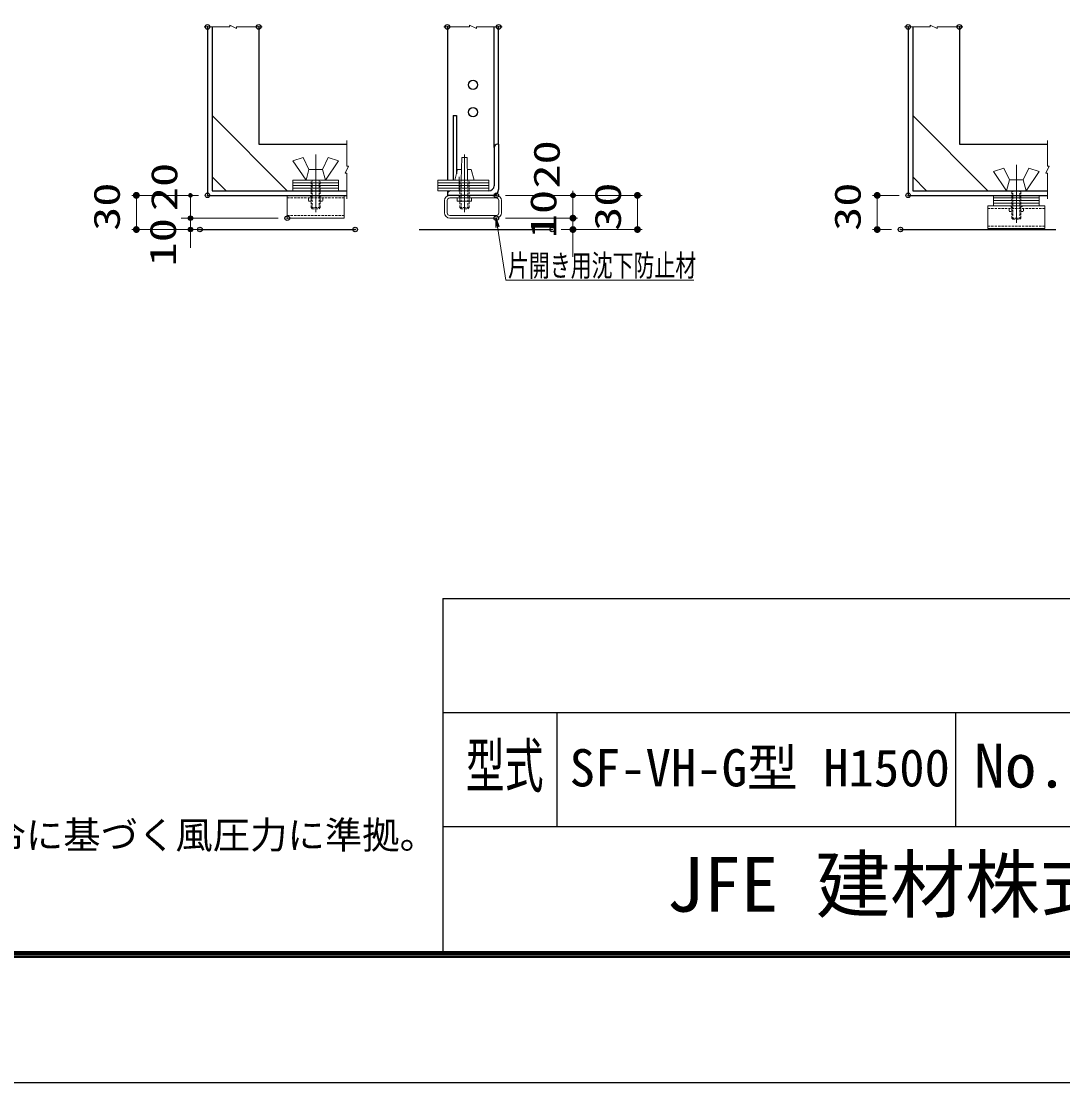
# Model space of a CAD drawing. Units: millimetres, scale not verified. Extents: x -5249 to 5251, y -3712 to 3712.
# Drawn here: x 1725 to 4011, y -3712 to -1383 of the extents above; entities that cross this region are included whole.
import ezdxf
from ezdxf.enums import TextEntityAlignment as Align

# ---------------------------------------------------------------- set-up
doc = ezdxf.new("R2010")
doc.units = ezdxf.units.MM
doc.header["$LTSCALE"] = 20
doc.header["$PDMODE"] = 32
doc.header["$PDSIZE"] = 10
for name, pattern in [('USER1', [0.375, 0.25, -0.125]), ('USER2', [50.8, 31.75, -6.35, 6.35, -6.35]), ('USER3', [1.125, 0.75, -0.125, 0.125, -0.125])]:
    doc.linetypes.add(name, pattern=pattern)
for name, color, linetype, lineweight in [('0-0_D-TTL', 7, 'Continuous', 25), ('0-2_D-STR1', 1, 'Continuous', 25), ('0-4_0', 7, 'Continuous', 25), ('0-5_D-STR-DIM', 7, 'Continuous', 13), ('0-7_D-STR-TXT', 7, 'Continuous', 13), ('0-9_D-BMK', 2, 'Continuous', 13), ('0-A_D-BGD', 7, 'Continuous', 25), ('0-B_D-STR3', 3, 'Continuous', 13)]:
    doc.layers.add(name, color=color, linetype=linetype, lineweight=lineweight)
doc.layers.add('0-1_D-TTL-TXT', color=7, linetype='Continuous')
doc.layers.add('0-6_Defpoints', color=7, linetype='Continuous')
doc.styles.add('ＭＳ ゴシック', font='')
doc.styles.get('ＭＳ ゴシック').set_extended_font_data('MS Gothic')

# ---------------------------------------------------------------- blocks, each defined once
blk = doc.blocks.new('_DotSmall')
at = {"layer": '0-4_0'}
for points in [[(0, 0), (-2.5, 0), (-2.48, 0.313)], [(0, 0), (-2.48, -0.313), (-2.5, 0)], [(0, 0), (-2.48, 0.313), (-2.421, 0.622)], [(0, 0), (-2.421, -0.622), (-2.48, -0.313)], [(0, 0), (-2.421, 0.622), (-2.324, 0.92)], [(0, 0), (-2.324, -0.92), (-2.421, -0.622)], [(0, 0), (-2.324, 0.92), (-2.191, 1.204)], [(0, 0), (-2.191, -1.204), (-2.324, -0.92)], [(0, 0), (-2.191, 1.204), (-2.023, 1.469)], [(0, 0), (-2.023, -1.469), (-2.191, -1.204)], [(0, 0), (-2.023, 1.469), (-1.822, 1.711)], [(0, 0), (-1.822, -1.711), (-2.023, -1.469)], [(0, 0), (-1.822, 1.711), (-1.594, 1.926)], [(0, 0), (-1.594, -1.926), (-1.822, -1.711)], [(0, 0), (-1.594, 1.926), (-1.34, 2.111)], [(0, 0), (-1.34, -2.111), (-1.594, -1.926)], [(0, 0), (-1.34, 2.111), (-1.064, 2.262)], [(0, 0), (-1.064, -2.262), (-1.34, -2.111)], [(0, 0), (-1.064, 2.262), (-0.773, 2.378)], [(0, 0), (-0.773, -2.378), (-1.064, -2.262)], [(0, 0), (-0.773, 2.378), (-0.468, 2.456)], [(0, 0), (-0.468, -2.456), (-0.773, -2.378)], [(0, 0), (-0.468, 2.456), (-0.157, 2.495)], [(0, 0), (-0.157, -2.495), (-0.468, -2.456)], [(0, 0), (-0.157, 2.495), (0.157, 2.495)], [(0, 0), (0.157, -2.495), (-0.157, -2.495)], [(0, 0), (0.157, 2.495), (0.468, 2.456)], [(0, 0), (0.468, 2.456), (0.773, 2.378)], [(0, 0), (0.773, 2.378), (1.064, 2.262)], [(0, 0), (1.064, 2.262), (1.34, 2.111)], [(0, 0), (1.34, 2.111), (1.594, 1.926)], [(0, 0), (1.594, 1.926), (1.822, 1.711)], [(0, 0), (1.822, 1.711), (2.023, 1.469)], [(0, 0), (2.023, 1.469), (2.191, 1.204)], [(0, 0), (2.191, 1.204), (2.324, 0.92)], [(0, 0), (2.324, 0.92), (2.421, 0.622)], [(0, 0), (2.421, 0.622), (2.48, 0.313)], [(0, 0), (2.48, 0.313), (2.5, 0)], [(0, 0), (0.468, -2.456), (0.157, -2.495)], [(0, 0), (0.773, -2.378), (0.468, -2.456)], [(0, 0), (1.064, -2.262), (0.773, -2.378)], [(0, 0), (1.34, -2.111), (1.064, -2.262)], [(0, 0), (1.594, -1.926), (1.34, -2.111)], [(0, 0), (1.822, -1.711), (1.594, -1.926)], [(0, 0), (2.023, -1.469), (1.822, -1.711)], [(0, 0), (2.191, -1.204), (2.023, -1.469)], [(0, 0), (2.324, -0.92), (2.191, -1.204)], [(0, 0), (2.421, -0.622), (2.324, -0.92)], [(0, 0), (2.48, -0.313), (2.421, -0.622)], [(0, 0), (2.5, 0), (2.48, -0.313)]]:
    blk.add_solid(points, dxfattribs=at)
blk = doc.blocks.new('_Open')
at = {"layer": '0-4_0'}
blk.add_line((-20, 3.33), (0, 0), dxfattribs=at)
blk.add_lwpolyline([(-20, -3.33), (0, 0), (-20, 0)], dxfattribs=at)

msp = doc.modelspace()

# ---------------------------------------------------------------- linework, layer by layer
at = {"layer": '0-0_D-TTL'}
for p, q in [((2650.64, -2650), (2650.64, -3425)), ((2650.64, -2650), (4900.64, -2650)), ((2650.64, -2900), (4900.64, -2900)), ((2900.64, -2900), (2900.64, -3150)), ((3775.64, -2900), (3775.64, -3150)), ((2650.64, -3150), (4900.64, -3150))]:
    msp.add_line(p, q, dxfattribs=at)
at = {"layer": '0-0_D-TTL', "color": 2}
msp.add_lwpolyline([(-5249.36, 3712.5), (5250.64, 3712.5), (5250.64, -3712.5), (-5249.36, -3712.5)], close=True, dxfattribs=at)
at = {"layer": '0-0_D-TTL'}
for points in [[(-4911.86, 3437.5), (4913.14, 3437.5), (4913.14, -3437.5), (-4911.86, -3437.5)], [(-4908.73, 3434.37), (4910.02, 3434.37), (4910.02, -3434.37), (-4908.73, -3434.37)], [(-4905.61, 3431.25), (4906.89, 3431.25), (4906.89, -3431.25), (-4905.61, -3431.25)], [(-4902.48, 3428.12), (4903.77, 3428.12), (4903.77, -3428.12), (-4902.48, -3428.12)], [(-4899.36, 3425), (4900.64, 3425), (4900.64, -3425), (-4899.36, -3425)]]:
    msp.add_lwpolyline(points, close=True, dxfattribs=at)
at = {"layer": '0-2_D-STR1'}
for p, q in [((2134.1, -1395.51), (2134.1, -1765.12)), ((2144.1, -1395.51), (2144.1, -1755.12)), ((2246.6, -1395.51), (2246.6, -1652.62)), ((2660.53, -1395.51), (2660.53, -1732.12)), ((2763.03, -1660.12), (2763.03, -1395.51)), ((2773.03, -1652.62), (2773.03, -1395.51)), ((3671.73, -1395.51), (3671.73, -1765.12)), ((3681.73, -1395.51), (3681.73, -1755.12)), ((3784.23, -1395.51), (3784.23, -1652.62)), ((2144.1, -1590.12), (2309.1, -1755.12)), ((2673.03, -1590.12), (2673.03, -1732.12)), ((2673.03, -1590.12), (2680.53, -1590.12)), ((2680.53, -1590.12), (2680.53, -1717.87)), ((3681.73, -1590.12), (3846.73, -1755.12)), ((2246.6, -1652.62), (2439.86, -1652.62)), ((2773.03, -1652.62), (2770.53, -1652.62)), ((2773.03, -1652.62), (2773.03, -1752.62)), ((3784.23, -1652.62), (3977.49, -1652.62)), ((2763.03, -1660.12), (2763.03, -1743.87)), ((2144.1, -1724.47), (2174.75, -1755.12)), ((3681.73, -1724.47), (3712.38, -1755.12)), ((2134.1, -1765.12), (2439.86, -1765.12)), ((2144.1, -1755.12), (2439.86, -1755.12)), ((2660.53, -1755.12), (2660.53, -1765.12)), ((2660.53, -1762.62), (2660.53, -1765.12)), ((2760.53, -1765.12), (2660.53, -1765.12)), ((3671.73, -1765.12), (3977.49, -1765.12)), ((3681.73, -1755.12), (3977.49, -1755.12))]:
    msp.add_line(p, q, dxfattribs=at)
for centre in [(2716.97, -1522.62), (2716.97, -1582.62)]:
    msp.add_circle(centre, 10, dxfattribs=at)
for centre, radius, start, end in [((2770.53, -1660.12), 7.5, 90, 180), ((2751.78, -1743.87), 11.25, 270, 0), ((2668.03, -1762.62), 7.5, 90, 180), ((2760.53, -1752.62), 12.5, 270, 0)]:
    msp.add_arc(centre, radius, start, end, dxfattribs=at)
at = {"layer": '0-5_D-STR-DIM'}
for p, q in [((2114.1, -1765.12), (1967.97, -1765.12)), ((1977.97, -1765.12), (1977.97, -1840.12)), ((2114.1, -1765.12), (2076.66, -1765.12)), ((2096.66, -1765.12), (2096.66, -1815.12)), ((2787.78, -1765.12), (3087.7, -1765.12)), ((2787.78, -1765.12), (2946.13, -1765.12)), ((2936.13, -1815.12), (2936.13, -1755.12)), ((2936.13, -1815.12), (2936.13, -1765.12)), ((3077.7, -1840.12), (3077.7, -1765.12)), ((3651.73, -1765.12), (3593.87, -1765.12)), ((3603.87, -1765.12), (3603.87, -1840.12)), ((2096.66, -1815.12), (2096.66, -1775.12)), ((2289.1, -1815.12), (2076.66, -1815.12)), ((2289.1, -1815.12), (2076.66, -1815.12)), ((2096.66, -1815.12), (2096.66, -1840.12)), ((2787.78, -1815.12), (2946.13, -1815.12)), ((2787.78, -1815.12), (2946.13, -1815.12)), ((2936.13, -1840.12), (2936.13, -1815.12)), ((2097.45, -1840.12), (1967.97, -1840.12)), ((2438.22, -1840.12), (2076.66, -1840.12)), ((2096.66, -1840.12), (2096.66, -1880.12)), ((2910.47, -1840.12), (2946.13, -1840.12)), ((2910.47, -1840.12), (3087.7, -1840.12)), ((2936.13, -1840.12), (2936.13, -1900.12)), ((3635.07, -1840.12), (3593.87, -1840.12))]:
    msp.add_line(p, q, dxfattribs=at)
at = {"layer": '0-6_Defpoints'}
for p in [(2134.1, -1395.51), (2246.6, -1395.51), (2660.53, -1395.51), (2773.03, -1395.51), (3671.73, -1395.51), (3784.23, -1395.51), (2134.1, -1765.12), (2767.78, -1765.12), (2936.13, -1765.12), (3077.7, -1765.12), (3671.73, -1765.12), (2096.66, -1815.12), (2309.1, -1815.12), (2767.78, -1815.12), (2936.13, -1815.12), (1977.97, -1840.12), (2096.66, -1840.12), (2117.45, -1840.12), (2458.22, -1840.12), (2890.47, -1840.12), (3603.87, -1840.12), (3655.07, -1840.12)]:
    msp.add_point(p, dxfattribs=at)
at = {"layer": '0-7_D-STR-TXT'}
msp.add_lwpolyline([(3201.18, -1951.43), (2788.82, -1951.43), (2769.31, -1825)], dxfattribs=at)
at = {"layer": '0-9_D-BMK'}
for p, q in [((2126.51, -1395.51), (2182.85, -1395.51)), ((2182.85, -1391.76), (2197.85, -1399.26)), ((2182.85, -1395.51), (2182.85, -1391.76)), ((2197.85, -1395.51), (2254.33, -1395.51)), ((2197.85, -1399.26), (2197.85, -1395.51)), ((2652.95, -1395.51), (2709.28, -1395.51)), ((2709.28, -1391.76), (2724.28, -1399.26)), ((2709.28, -1395.51), (2709.28, -1391.76)), ((2724.28, -1395.51), (2780.76, -1395.51)), ((2724.28, -1399.26), (2724.28, -1395.51)), ((3664.14, -1395.51), (3720.48, -1395.51)), ((3720.48, -1391.76), (3735.48, -1399.26)), ((3720.48, -1395.51), (3720.48, -1391.76)), ((3735.48, -1395.51), (3791.96, -1395.51)), ((3735.48, -1399.26), (3735.48, -1395.51)), ((2443.61, -1701.37), (2436.11, -1716.37)), ((2436.11, -1716.37), (2439.86, -1716.37)), ((2439.86, -1716.37), (2439.86, -1772.85)), ((3981.24, -1701.37), (3973.74, -1716.37)), ((3973.74, -1716.37), (3977.49, -1716.37)), ((3977.49, -1716.37), (3977.49, -1772.85))]:
    msp.add_line(p, q, dxfattribs=at)
for points in [[(2439.86, -1645.03), (2439.86, -1701.37), (2443.61, -1701.37)], [(3977.49, -1645.03), (3977.49, -1701.37), (3981.24, -1701.37)]]:
    msp.add_lwpolyline(points, dxfattribs=at)
at = {"layer": '0-A_D-BGD'}
for p, q in [((2117.45, -1840.12), (2458.22, -1840.12)), ((2598.28, -1840.12), (2890.47, -1840.12)), ((3655.07, -1840.12), (3995.85, -1840.12))]:
    msp.add_line(p, q, dxfattribs=at)
at = {"layer": '0-B_D-STR3', "linetype": 'USER2'}
for p, q in [((2371.6, -1802.12), (2371.6, -1675.24)), ((2698.03, -1802.12), (2698.03, -1675.24)), ((3909.23, -1825.12), (3909.23, -1698.24)), ((2686.78, -1745.37), (2686.78, -1724.62)), ((2686.78, -1751.12), (2686.78, -1730.37)), ((2686.78, -1756.87), (2686.78, -1736.12))]:
    msp.add_line(p, q, dxfattribs=at)
at = {"layer": '0-B_D-STR3'}
for p, q in [((2350.35, -1732.12), (2321.6, -1689.62)), ((2392.85, -1732.12), (2421.6, -1689.62)), ((2692.41, -1682.12), (2691.16, -1732.12)), ((2350.35, -1732.12), (2356.6, -1708.37)), ((2356.6, -1708.37), (2386.6, -1708.37)), ((2676.78, -1732.12), (2683.03, -1708.37)), ((2683.03, -1708.37), (2691.75, -1708.37)), ((2704.31, -1708.37), (2713.03, -1708.37)), ((2719.28, -1732.12), (2713.03, -1708.37)), ((3887.98, -1755.12), (3859.23, -1712.62)), ((3930.48, -1755.12), (3959.23, -1712.62)), ((2321.6, -1732.12), (2321.6, -1737.87)), ((2321.6, -1732.12), (2421.6, -1732.12)), ((2321.6, -1737.87), (2321.6, -1743.62)), ((2321.6, -1737.87), (2421.6, -1737.87)), ((2321.6, -1737.87), (2421.6, -1737.87)), ((2321.6, -1743.62), (2321.6, -1749.37)), ((2321.6, -1743.62), (2421.6, -1743.62)), ((2321.6, -1743.62), (2421.6, -1743.62)), ((2350.35, -1732.12), (2392.85, -1732.12)), ((2421.6, -1732.12), (2421.6, -1737.87)), ((2421.6, -1737.87), (2421.6, -1743.62)), ((2421.6, -1743.62), (2421.6, -1749.37)), ((2639.28, -1732.12), (2751.78, -1732.12)), ((2639.28, -1732.12), (2639.28, -1737.87)), ((2639.28, -1737.87), (2751.78, -1737.87)), ((2639.28, -1737.87), (2639.28, -1743.62)), ((2639.28, -1737.87), (2751.78, -1737.87)), ((2639.28, -1743.62), (2751.78, -1743.62)), ((2639.28, -1743.62), (2639.28, -1749.37)), ((2639.28, -1743.62), (2751.78, -1743.62)), ((2676.78, -1732.12), (2719.28, -1732.12)), ((2751.78, -1732.12), (2751.78, -1737.87)), ((2751.78, -1737.87), (2751.78, -1743.62)), ((2751.78, -1743.62), (2751.78, -1749.37)), ((3887.98, -1755.12), (3894.23, -1731.37)), ((3894.23, -1731.37), (3924.23, -1731.37)), ((2309.1, -1765.12), (2309.1, -1815.12)), ((2309.1, -1765.12), (2434.1, -1765.12)), ((2321.6, -1749.37), (2321.6, -1755.12)), ((2321.6, -1749.37), (2421.6, -1749.37)), ((2321.6, -1749.37), (2421.6, -1749.37)), ((2321.6, -1755.12), (2421.6, -1755.12)), ((2383.35, -1765.12), (2409.85, -1765.12)), ((2421.6, -1749.37), (2421.6, -1755.12)), ((2434.1, -1765.12), (2434.1, -1815.12)), ((2639.28, -1749.37), (2751.78, -1749.37)), ((2639.28, -1749.37), (2639.28, -1755.12)), ((2639.28, -1749.37), (2751.78, -1749.37)), ((2639.28, -1755.12), (2751.78, -1755.12)), ((2767.78, -1765.12), (2665.78, -1765.12)), ((2751.78, -1749.37), (2751.78, -1755.12)), ((3859.23, -1765.12), (3859.23, -1770.87)), ((3859.23, -1765.12), (3959.23, -1765.12)), ((3887.98, -1755.12), (3930.48, -1755.12)), ((3959.23, -1765.12), (3959.23, -1770.87)), ((2654.28, -1776.62), (2654.28, -1803.62)), ((2660.03, -1776.62), (2660.03, -1803.62)), ((2767.78, -1770.87), (2665.78, -1770.87)), ((2682.28, -1771.37), (2682.28, -1777.62)), ((2688.03, -1777.62), (2682.28, -1777.62)), ((2688.03, -1770.87), (2688.03, -1777.62)), ((2688.03, -1777.62), (2708.03, -1777.62)), ((2708.03, -1770.87), (2708.03, -1777.62)), ((2713.78, -1777.62), (2708.03, -1777.62)), ((2713.78, -1771.37), (2713.78, -1777.62)), ((2773.53, -1776.62), (2773.53, -1803.62)), ((2779.28, -1776.62), (2779.28, -1803.62)), ((3846.73, -1788.12), (3846.73, -1838.12)), ((3846.73, -1788.12), (3971.73, -1788.12)), ((3859.23, -1770.87), (3859.23, -1776.62)), ((3859.23, -1770.87), (3959.23, -1770.87)), ((3859.23, -1770.87), (3959.23, -1770.87)), ((3859.23, -1776.62), (3859.23, -1782.37)), ((3859.23, -1776.62), (3959.23, -1776.62)), ((3859.23, -1776.62), (3959.23, -1776.62)), ((3859.23, -1782.37), (3959.23, -1782.37)), ((3859.23, -1782.37), (3859.23, -1788.12)), ((3859.23, -1782.37), (3959.23, -1782.37)), ((3859.23, -1788.12), (3959.23, -1788.12)), ((3920.98, -1788.12), (3947.48, -1788.12)), ((3959.23, -1770.87), (3959.23, -1776.62)), ((3959.23, -1776.62), (3959.23, -1782.37)), ((3959.23, -1782.37), (3959.23, -1788.12)), ((3971.73, -1788.12), (3971.73, -1838.12)), ((2309.1, -1815.12), (2434.1, -1815.12)), ((2767.78, -1809.37), (2665.78, -1809.37)), ((2767.78, -1815.12), (2665.78, -1815.12)), ((3846.73, -1838.12), (3971.73, -1838.12))]:
    msp.add_line(p, q, dxfattribs=at)
at = {"layer": '0-B_D-STR3', "linetype": 'USER1'}
for p, q in [((2361.6, -1792.12), (2361.6, -1732.12)), ((2364.1, -1794.62), (2364.1, -1732.12)), ((2379.1, -1794.62), (2379.1, -1732.12)), ((2381.6, -1792.12), (2381.6, -1732.12)), ((2688.03, -1792.12), (2688.03, -1732.12)), ((2690.53, -1794.62), (2690.53, -1732.12)), ((2705.53, -1794.62), (2705.53, -1732.12)), ((2708.03, -1792.12), (2708.03, -1732.12)), ((3899.23, -1815.12), (3899.23, -1755.12)), ((3901.73, -1817.62), (3901.73, -1755.12)), ((3916.73, -1817.62), (3916.73, -1755.12)), ((3919.23, -1815.12), (3919.23, -1755.12)), ((2309.1, -1770.87), (2434.1, -1770.87)), ((2355.85, -1771.37), (2355.85, -1777.62)), ((2355.85, -1777.62), (2361.6, -1777.62)), ((2361.6, -1770.87), (2361.6, -1777.62)), ((2361.6, -1792.12), (2381.6, -1792.12)), ((2364.1, -1794.62), (2361.6, -1792.12)), ((2379.1, -1794.62), (2381.6, -1792.12)), ((2381.6, -1770.87), (2381.6, -1777.62)), ((2381.6, -1777.62), (2387.35, -1777.62)), ((2387.35, -1771.37), (2387.35, -1777.62)), ((2688.03, -1792.12), (2708.03, -1792.12)), ((2690.53, -1794.62), (2688.03, -1792.12)), ((2705.53, -1794.62), (2708.03, -1792.12)), ((2309.1, -1809.37), (2434.1, -1809.37)), ((2364.1, -1794.62), (2379.1, -1794.62)), ((2690.53, -1794.62), (2705.53, -1794.62)), ((3846.73, -1793.87), (3971.73, -1793.87)), ((3893.48, -1794.37), (3893.48, -1800.62)), ((3893.48, -1800.62), (3899.23, -1800.62)), ((3899.23, -1793.87), (3899.23, -1800.62)), ((3899.23, -1815.12), (3919.23, -1815.12)), ((3901.73, -1817.62), (3899.23, -1815.12)), ((3916.73, -1817.62), (3919.23, -1815.12)), ((3919.23, -1793.87), (3919.23, -1800.62)), ((3919.23, -1800.62), (3924.98, -1800.62)), ((3924.98, -1794.37), (3924.98, -1800.62)), ((3846.73, -1832.37), (3971.73, -1832.37)), ((3901.73, -1817.62), (3916.73, -1817.62))]:
    msp.add_line(p, q, dxfattribs=at)
at = {"layer": '0-B_D-STR3', "linetype": 'USER3'}
for p, q in [((2371.6, -1724.62), (2371.6, -1745.37)), ((2371.6, -1730.37), (2371.6, -1751.12)), ((2371.6, -1736.12), (2371.6, -1756.87)), ((2371.6, -1741.87), (2371.6, -1762.62)), ((3909.23, -1757.62), (3909.23, -1778.37)), ((3909.23, -1763.37), (3909.23, -1784.12)), ((3909.23, -1769.12), (3909.23, -1789.87)), ((3909.23, -1774.87), (3909.23, -1795.62))]:
    msp.add_line(p, q, dxfattribs=at)
at = {"layer": '0-B_D-STR3'}
for points in [[(2356.6, -1708.37), (2344.1, -1682.12), (2321.6, -1689.62)], [(2392.85, -1732.12), (2386.6, -1708.37), (2399.1, -1682.12), (2421.6, -1689.62)], [(2692.41, -1682.12), (2703.66, -1682.12), (2704.91, -1732.12)], [(3894.23, -1731.37), (3881.73, -1705.12), (3859.23, -1712.62)], [(3930.48, -1755.12), (3924.23, -1731.37), (3936.73, -1705.12), (3959.23, -1712.62)]]:
    msp.add_lwpolyline(points, dxfattribs=at)
at = {"layer": '0-B_D-STR3', "linetype": 'USER1'}
for centre, start, end in [((2355.85, -1770.87), 0, 90), ((2387.35, -1770.87), 90, 180), ((2682.28, -1770.87), 0, 90), ((2713.78, -1770.87), 90, 180), ((3893.48, -1793.87), 0, 90), ((3924.98, -1793.87), 90, 180)]:
    msp.add_arc(centre, 5.75, start, end, dxfattribs=at)
at = {"layer": '0-B_D-STR3'}
for centre, radius, start, end in [((2665.78, -1776.62), 11.5, 90, 180), ((2767.78, -1776.62), 11.5, 0, 90), ((2355.35, -1771.37), 0.5, 0, 90), ((2387.85, -1771.37), 0.5, 90, 180), ((2665.78, -1776.62), 5.75, 90, 180), ((2681.78, -1771.37), 0.5, 0, 90), ((2714.28, -1771.37), 0.5, 90, 180), ((2767.78, -1776.62), 5.75, 0, 90), ((2665.78, -1803.62), 11.5, 180, 270), ((2665.78, -1803.62), 5.75, 180, 270), ((2767.78, -1803.62), 11.5, 270, 0), ((2767.78, -1803.62), 5.75, 270, 0), ((3892.98, -1794.37), 0.5, 0, 90), ((3925.48, -1794.37), 0.5, 90, 180)]:
    msp.add_arc(centre, radius, start, end, dxfattribs=at)

# ---------------------------------------------------------------- block references
at = {"layer": '0-5_D-STR-DIM'}
for p, xscale, yscale, rotation in [((1977.97, -1765.12), 3, 3, 90), ((2096.66, -1765.12), 2, 2, 90), ((2936.13, -1765.12), 2, 2, 90), ((3077.7, -1765.12), 3, 3, 90), ((3603.87, -1765.12), 3, 3, 90), ((2096.66, -1815.12), 2, 2, 270), ((2096.66, -1815.12), 2, 2, 270), ((2936.13, -1815.12), 3, 3, 270), ((2936.13, -1815.12), 2, 2, 270), ((1977.97, -1840.12), 3, 3, 270), ((2096.66, -1840.12), 2, 2, 90), ((2936.13, -1840.12), 3, 3, 90), ((3077.7, -1840.12), 3, 3, 270), ((3603.87, -1840.12), 3, 3, 270)]:
    msp.add_blockref('_DotSmall', p, dxfattribs=dict(at, xscale=xscale, yscale=yscale, rotation=rotation))
at = {"layer": '0-7_D-STR-TXT', "rotation": 98.77495}
msp.add_blockref('_Open', (2767.78, -1815.12), dxfattribs=at)

# ---------------------------------------------------------------- texts
at = {"layer": '0-1_D-TTL-TXT', "style": 'ＭＳ ゴシック'}
for s, width, p in [('型式', 0.65, (2700.97, -3093.5)), ('No.', 1.05, (3815.64, -3093.5))]:
    msp.add_text(s, height=96.21, dxfattribs=dict(at, width=width)).set_placement(p, align=Align.BOTTOM_LEFT)
for s, height, p in [('SF-VH-G型 H1500', 81.78, (2928.7, -3086.73)), ('（設計条件）風荷重：昭和57年改正 建築基準法・同施行令に基づく風圧力に準拠。', 60.13, (-437.61, -3217)), ('JFE 建材株式会社', 120.3, (3141.12, -3373.13))]:
    msp.add_text(s, height=height, dxfattribs=at).set_placement(p, align=Align.BOTTOM_LEFT)
at = {"layer": '0-5_D-STR-DIM', "style": 'ＭＳ ゴシック', "width": 1.35}
for s, p in [('20', (2924.54, -1750.28)), ('20', (2085.2, -1799.75)), ('30', (1959.07, -1843.12)), ('30', (3058.81, -1843.12)), ('30', (3584.97, -1843.12)), ('10', (2917.23, -1859.12)), ('10', (2082.28, -1921.09))]:
    msp.add_text(s, height=57.77, rotation=90, dxfattribs=at).set_placement(p, align=Align.BOTTOM_LEFT)
at = {"layer": '0-7_D-STR-TXT', "style": 'ＭＳ ゴシック', "width": 0.7}
msp.add_text('片開き用沈下防止材', height=48.09, dxfattribs=at).set_placement((2793.47, -1957.45), align=Align.BOTTOM_LEFT)

doc.saveas('drawing.dxf')
